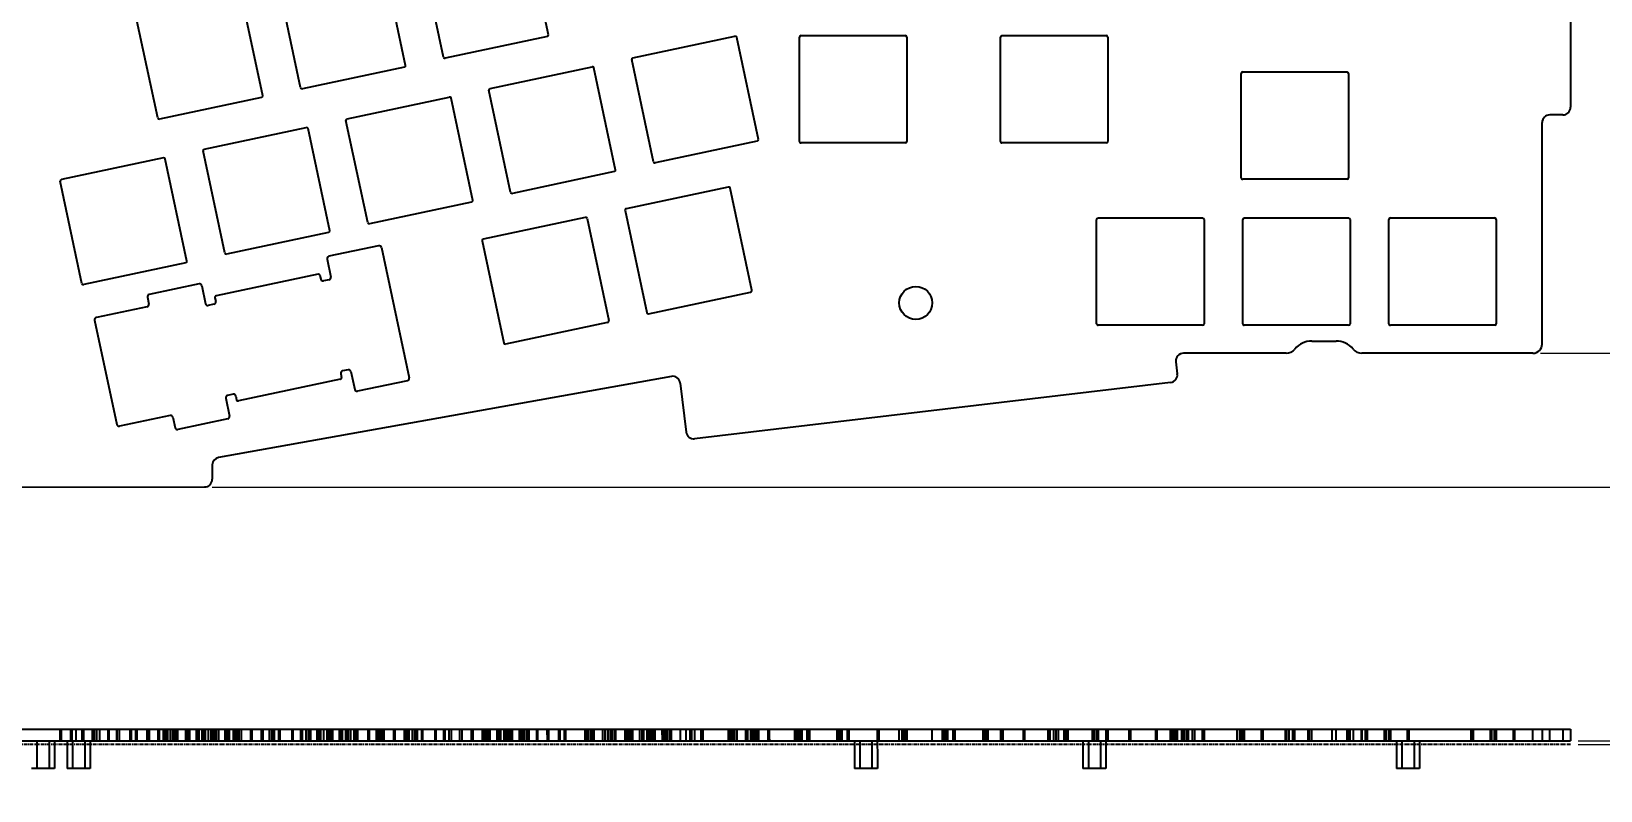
# Model space of a CAD drawing. Header units: inches. Extents: x -412 to 2236, y 581 to 1198.
# Drawn here: x 1820.9 to 2025.5, y 927.8 to 1026.8 of the extents above; entities that cross this region are included whole.
import ezdxf

# ---------------------------------------------------------------- set-up
doc = ezdxf.new("R2010")
doc.units = ezdxf.units.IN
doc.header["$LTSCALE"] = 1.21
doc.header["$MEASUREMENT"] = 0
doc.header["$PDMODE"] = 3
doc.header["$PDSIZE"] = 0.3125
doc.linetypes.add('CENTER', pattern=[0.6, 0.375, -0.075, 0.075, -0.075])
doc.layers.get('0').update_dxf_attribs({"linetype": 'CONTINUOUS'})
doc.layers.get('Defpoints').update_dxf_attribs({"linetype": 'CONTINUOUS'})
doc.styles.get("Standard").update_dxf_attribs({"font": 'txt', "width": 0.8})
doc.dimstyles.new('YanXiu', dxfattribs={"dimscale": 1.5, "dimtxt": 3, "dimasz": 2, "dimexe": 0.66, "dimexo": 0.66, "dimgap": 0.66, "dimtad": 0, "dimdsep": 46, "dimtxsty": 'Standard', "dimcen": 0, "dimclrd": 3, "dimclre": 6, "dimclrt": 3, "dimazin": 2, "dimtm": 1e-09, "dimtfac": 1, "dimtofl": 0, "dimtmove": 0, "dimatfit": 3, "dimfxl": 1, "dimlwd": 5, "dimlwe": 5, "dimarcsym": 0})

# ---------------------------------------------------------------- blocks, each defined once
blk = doc.blocks.new('*D12')
at = {"color": 3, "lineweight": 5}
for p, q in [((2066.9, 937.28), (2066.9, 940.28)), ((2066.9, 930.78), (2066.9, 927.78))]:
    blk.add_line(p, q, dxfattribs=at)
at = {"color": 6, "lineweight": 5}
for p, q in [((2022.6, 934.28), (2067.89, 934.28)), ((2022.6, 933.78), (2067.89, 933.78))]:
    blk.add_line(p, q, dxfattribs=at)
at = {"color": 3}
for points in [[(2066.4, 937.28), (2067.4, 937.28), (2066.9, 934.28)], [(2066.4, 930.78), (2067.4, 930.78), (2066.9, 933.78)]]:
    blk.add_solid(points, dxfattribs=at)
at = {"layer": 'Defpoints', "color": 0}
for p in [(2021.61, 934.28), (2021.61, 933.78), (2066.9, 934.28)]:
    blk.add_point(p, dxfattribs=at)
at = {"color": 3, "insert": (2066.9, 944.57), "char_height": 4.5, "attachment_point": 5, "rotation": 90}
blk.add_mtext('0.5', dxfattribs=at)
blk = doc.blocks.new('*D14')
at = {"color": 6, "lineweight": 5}
for p, q in [((1985.39, 1115.59), (2064.57, 1115.59)), ((1844.47, 967.38), (2064.57, 967.38))]:
    blk.add_line(p, q, dxfattribs=at)
at = {"color": 3, "lineweight": 5}
for p, q in [((2063.58, 1112.59), (2063.58, 1057.18)), ((2063.58, 970.38), (2063.58, 1025.8))]:
    blk.add_line(p, q, dxfattribs=at)
at = {"color": 3}
for points in [[(2063.08, 1112.59), (2064.08, 1112.59), (2063.58, 1115.59)], [(2063.08, 970.38), (2064.08, 970.38), (2063.58, 967.38)]]:
    blk.add_solid(points, dxfattribs=at)
at = {"layer": 'Defpoints', "color": 0}
for p in [(1984.4, 1115.59), (1843.48, 967.38), (2063.58, 967.38)]:
    blk.add_point(p, dxfattribs=at)
at = {"color": 3, "insert": (2063.58, 1041.49), "char_height": 4.5, "attachment_point": 5, "rotation": 90}
blk.add_mtext('148.21%%P0.15', dxfattribs=at)
blk = doc.blocks.new('*D15')
at = {"color": 6, "lineweight": 5}
for p, q in [((2017.69, 1111.89), (2042.74, 1111.89)), ((2017.7, 984.83), (2042.74, 984.83))]:
    blk.add_line(p, q, dxfattribs=at)
at = {"color": 3, "lineweight": 5}
for p, q in [((2041.75, 1108.89), (2041.75, 1057.45)), ((2041.75, 987.83), (2041.75, 1039.27))]:
    blk.add_line(p, q, dxfattribs=at)
at = {"color": 3}
for points in [[(2041.25, 1108.89), (2042.25, 1108.89), (2041.75, 1111.89)], [(2041.25, 987.83), (2042.25, 987.83), (2041.75, 984.83)]]:
    blk.add_solid(points, dxfattribs=at)
at = {"layer": 'Defpoints', "color": 0}
for p in [(2016.7, 1111.89), (2041.75, 1111.89), (2016.71, 984.83)]:
    blk.add_point(p, dxfattribs=at)
at = {"color": 3, "insert": (2041.75, 1048.36), "char_height": 4.5, "attachment_point": 5, "rotation": 90}
blk.add_mtext('127.06', dxfattribs=at)

msp = doc.modelspace()

# ---------------------------------------------------------------- linework, layer by layer
at = {"color": 7, "linetype": 'Continuous'}
for p, q in [((2021.603, 1078.911), (2021.607, 1016.911)), ((1888.339, 1026.346), (1885.504, 1039.672)), ((1869.707, 1022.381), (1866.871, 1035.706)), ((1874.641, 1023.455), (1871.805, 1036.78)), ((1851.074, 1018.416), (1848.238, 1031.741)), ((1856.008, 1019.49), (1853.173, 1032.815)), ((1837.376, 1015.524), (1834.54, 1028.849)), ((1888.183, 1026.133), (1874.878, 1023.301)), ((1899.343, 1023.345), (1912.647, 1026.176)), ((1915.72, 1012.697), (1912.885, 1026.022)), ((1921.062, 1012.47), (1921.061, 1026.07)), ((1921.261, 1026.27), (1934.861, 1026.271)), ((1935.061, 1026.071), (1935.062, 1012.471)), ((1947.262, 1012.471), (1947.261, 1026.071)), ((1947.461, 1026.271), (1961.061, 1026.272)), ((1961.261, 1026.072), (1961.262, 1012.472)), ((1869.55, 1022.167), (1856.246, 1019.336)), ((1880.71, 1019.379), (1894.015, 1022.211)), ((1897.088, 1008.732), (1894.252, 1022.057)), ((1902.022, 1009.806), (1899.186, 1023.131)), ((1978.662, 1007.723), (1978.662, 1021.323)), ((1978.862, 1021.523), (1992.462, 1021.524)), ((1992.662, 1021.324), (1992.662, 1007.724)), ((1883.389, 1005.84), (1880.554, 1019.165)), ((1850.917, 1018.202), (1837.613, 1015.37)), ((1862.077, 1015.414), (1875.382, 1018.245)), ((1878.455, 1004.766), (1875.619, 1018.091)), ((1864.757, 1001.875), (1861.921, 1015.2)), ((2020.607, 1015.911), (2018.907, 1015.911)), ((1843.445, 1011.448), (1856.749, 1014.28)), ((1859.822, 1000.801), (1856.986, 1014.126)), ((2017.909, 986.033), (2017.907, 1014.911)), ((1846.124, 997.91), (1843.288, 1011.235)), ((1915.564, 1012.483), (1902.259, 1009.652)), ((1934.862, 1012.271), (1921.262, 1012.27)), ((1961.062, 1012.272), (1947.462, 1012.271)), ((1838.116, 1010.314), (1824.815, 1007.484)), ((1841.19, 996.835), (1838.354, 1010.16)), ((1827.491, 993.944), (1824.655, 1007.269)), ((1896.931, 1008.518), (1883.627, 1005.686)), ((1992.462, 1007.524), (1978.862, 1007.523)), ((1911.765, 1006.512), (1898.462, 1003.681)), ((1914.833, 993.056), (1912.002, 1006.358)), ((1878.298, 1004.552), (1864.994, 1001.721)), ((1898.309, 1003.443), (1901.139, 990.141)), ((1893.132, 1002.546), (1879.83, 999.715)), ((1893.369, 1002.392), (1896.2, 989.09)), ((1959.814, 988.672), (1959.813, 1002.272)), ((1960.013, 1002.472), (1973.613, 1002.473)), ((1973.813, 1002.273), (1973.814, 988.673)), ((1978.864, 988.673), (1978.863, 1002.273)), ((1979.063, 1002.474), (1992.663, 1002.474)), ((1992.863, 1002.274), (1992.864, 988.674)), ((1997.914, 988.675), (1997.913, 1002.275)), ((1998.113, 1002.475), (2011.713, 1002.476)), ((2011.913, 1002.276), (2011.914, 988.676)), ((1859.666, 1000.587), (1846.361, 997.756)), ((1866.186, 998.856), (1859.682, 997.472)), ((1866.542, 998.625), (1870.164, 981.607)), ((1879.676, 999.478), (1882.507, 986.176)), ((1841.033, 996.622), (1827.729, 993.79)), ((1859.451, 997.116), (1859.951, 994.769)), ((1858.289, 995.131), (1844.987, 992.3)), ((1858.526, 994.977), (1858.63, 994.488)), ((1842.761, 993.871), (1836.257, 992.487)), ((1843.117, 993.64), (1843.616, 991.293)), ((1859.72, 994.413), (1858.986, 994.257)), ((1901.377, 989.987), (1914.679, 992.818)), ((1835.982, 990.895), (1829.38, 989.49)), ((1836.026, 992.131), (1836.213, 991.251)), ((1844.706, 991.218), (1843.972, 991.062)), ((1844.833, 992.063), (1844.937, 991.574)), ((1829.149, 989.134), (1832.042, 975.538)), ((1896.046, 988.853), (1882.744, 986.022)), ((1973.614, 988.473), (1960.014, 988.472)), ((1992.664, 988.474), (1979.064, 988.474)), ((2011.714, 988.476), (1998.114, 988.475)), ((1987.869, 986.421), (1991.039, 986.421)), ((1984.507, 984.831), (1971.137, 984.83)), ((2016.709, 984.833), (1994.401, 984.832)), ((1862.218, 982.676), (1861.484, 982.52)), ((1862.573, 982.445), (1863.073, 980.097)), ((1970.144, 983.712), (1970.33, 982.142)), ((1904.351, 981.812), (1845.306, 971.244)), ((1861.203, 981.438), (1847.901, 978.607)), ((1861.253, 982.164), (1861.357, 981.675)), ((1869.933, 981.251), (1863.429, 979.866)), ((1905.52, 980.945), (1906.277, 974.555)), ((1969.454, 981.031), (1907.388, 973.679)), ((1846.239, 978.969), (1846.739, 976.621)), ((1847.204, 979.481), (1846.47, 979.325)), ((1847.56, 979.25), (1847.664, 978.761)), ((1839, 976.712), (1832.398, 975.307)), ((1839.356, 976.481), (1839.648, 975.112)), ((1846.508, 976.265), (1840.004, 974.881)), ((1844.482, 970.259), (1844.482, 968.384)), ((1806.483, 967.382), (1843.483, 967.384)), ((1642.502, 935.777), (2021.607, 935.777)), ((1824.656, 934.277), (1824.656, 935.777)), ((1824.812, 934.277), (1824.815, 935.777)), ((1826.066, 934.277), (1826.066, 935.777)), ((1826.222, 934.277), (1826.225, 935.777)), ((1826.692, 935.777), (1826.692, 934.277)), ((1827.491, 935.777), (1827.491, 934.277)), ((1827.729, 934.277), (1827.729, 935.777)), ((1828.842, 935.777), (1828.842, 934.277)), ((1828.901, 935.777), (1828.901, 934.277)), ((1829.139, 934.277), (1829.139, 935.777)), ((1829.38, 935.777), (1829.38, 934.277)), ((1829.842, 934.277), (1829.842, 935.777)), ((1830.903, 934.277), (1830.903, 935.777)), ((1831.059, 934.277), (1831.063, 935.777)), ((1831.992, 935.777), (1831.992, 934.277)), ((1832.042, 935.777), (1832.042, 934.277)), ((1832.398, 934.277), (1832.398, 935.777)), ((1833.739, 935.777), (1833.739, 934.277)), ((1833.976, 934.277), (1833.976, 935.777)), ((1834.54, 934.277), (1834.54, 935.777)), ((1834.696, 934.277), (1834.7, 935.777)), ((1835.982, 934.277), (1835.982, 935.777)), ((1836.019, 935.777), (1836.019, 934.277)), ((1836.213, 935.777), (1836.213, 934.277)), ((1836.257, 935.777), (1836.257, 934.277)), ((1837.376, 935.777), (1837.376, 934.277)), ((1837.613, 934.277), (1837.613, 935.777)), ((1838.116, 934.277), (1838.116, 935.777)), ((1838.354, 935.777), (1838.354, 934.277)), ((1838.507, 934.277), (1838.507, 935.777)), ((1838.666, 935.777), (1838.666, 934.277)), ((1839, 935.777), (1839, 934.277)), ((1839.356, 934.277), (1839.356, 935.777)), ((1839.526, 934.277), (1839.526, 935.777)), ((1839.648, 935.777), (1839.648, 934.277)), ((1839.764, 935.777), (1839.764, 934.277)), ((1840.004, 934.277), (1840.004, 935.777)), ((1841.033, 934.277), (1841.03, 935.777)), ((1841.189, 934.277), (1841.189, 935.777)), ((1841.343, 935.777), (1841.343, 934.277)), ((1841.58, 934.277), (1841.58, 935.777)), ((1842.443, 934.277), (1842.44, 935.777)), ((1842.599, 934.277), (1842.599, 935.777)), ((1842.761, 934.277), (1842.761, 935.777)), ((1843.117, 935.777), (1843.117, 934.277)), ((1843.289, 934.277), (1843.289, 935.777)), ((1843.445, 934.277), (1843.448, 935.777)), ((1843.483, 934.277), (1843.483, 935.777)), ((1843.616, 934.277), (1843.616, 935.777)), ((1843.972, 935.777), (1843.972, 934.277)), ((1844.364, 934.277), (1844.364, 935.777)), ((1844.482, 934.277), (1844.482, 935.777)), ((1844.601, 935.777), (1844.601, 934.277)), ((1844.699, 934.277), (1844.699, 935.777)), ((1844.828, 935.777), (1844.828, 934.277)), ((1844.855, 934.277), (1844.858, 935.777)), ((1844.937, 935.777), (1844.937, 934.277)), ((1844.987, 935.777), (1844.987, 934.277)), ((1845.306, 935.777), (1845.306, 934.277)), ((1846.124, 935.777), (1846.124, 934.277)), ((1846.233, 934.277), (1846.233, 935.777)), ((1846.361, 934.277), (1846.361, 935.777)), ((1846.47, 934.277), (1846.47, 935.777)), ((1846.508, 935.777), (1846.508, 934.277)), ((1846.739, 934.277), (1846.739, 935.777)), ((1847.204, 935.777), (1847.204, 934.277)), ((1847.28, 934.277), (1847.277, 935.777)), ((1847.436, 934.277), (1847.436, 935.777)), ((1847.534, 935.777), (1847.534, 934.277)), ((1847.56, 934.277), (1847.56, 935.777)), ((1847.664, 935.777), (1847.664, 934.277)), ((1847.771, 934.277), (1847.771, 935.777)), ((1847.901, 934.277), (1847.901, 935.777)), ((1848.001, 934.277), (1848.001, 935.777)), ((1848.238, 935.777), (1848.238, 934.277)), ((1849.536, 934.277), (1849.536, 935.777)), ((1849.692, 934.277), (1849.695, 935.777)), ((1850.917, 934.277), (1850.914, 935.777)), ((1851.073, 934.277), (1851.073, 935.777)), ((1851.968, 934.277), (1851.968, 935.777)), ((1852.205, 935.777), (1852.205, 934.277)), ((1852.371, 935.777), (1852.371, 934.277)), ((1852.609, 934.277), (1852.609, 935.777)), ((1853.173, 934.277), (1853.173, 935.777)), ((1853.329, 934.277), (1853.332, 935.777)), ((1854.882, 935.777), (1854.882, 934.277)), ((1855.036, 934.277), (1855.036, 935.777)), ((1856.008, 935.777), (1856.008, 934.277)), ((1856.246, 934.277), (1856.246, 935.777)), ((1856.749, 934.277), (1856.749, 935.777)), ((1856.986, 935.777), (1856.986, 934.277)), ((1857.14, 934.277), (1857.14, 935.777)), ((1857.299, 935.777), (1857.299, 934.277)), ((1858.159, 934.277), (1858.159, 935.777)), ((1858.289, 934.277), (1858.289, 935.777)), ((1858.396, 935.777), (1858.396, 934.277)), ((1858.526, 935.777), (1858.526, 934.277)), ((1858.63, 934.277), (1858.63, 935.777)), ((1858.986, 935.777), (1858.986, 934.277)), ((1859.445, 935.777), (1859.445, 934.277)), ((1859.666, 934.277), (1859.663, 935.777)), ((1859.682, 935.777), (1859.682, 934.277)), ((1859.72, 934.277), (1859.72, 935.777)), ((1859.822, 934.277), (1859.822, 935.777)), ((1859.951, 935.777), (1859.951, 934.277)), ((1859.975, 935.777), (1859.975, 934.277)), ((1860.213, 934.277), (1860.213, 935.777)), ((1861.076, 934.277), (1861.073, 935.777)), ((1861.203, 935.777), (1861.203, 934.277)), ((1861.232, 934.277), (1861.232, 935.777)), ((1861.246, 935.777), (1861.246, 934.277)), ((1861.357, 934.277), (1861.357, 935.777)), ((1861.484, 934.277), (1861.484, 935.777)), ((1861.921, 934.277), (1861.921, 935.777)), ((1862.077, 934.277), (1862.081, 935.777)), ((1862.218, 935.777), (1862.218, 934.277)), ((1862.573, 934.277), (1862.573, 935.777)), ((1862.997, 934.277), (1862.997, 935.777)), ((1863.073, 935.777), (1863.073, 934.277)), ((1863.234, 935.777), (1863.234, 934.277)), ((1863.331, 934.277), (1863.331, 935.777)), ((1863.429, 934.277), (1863.429, 935.777)), ((1863.487, 934.277), (1863.491, 935.777)), ((1864.757, 935.777), (1864.757, 934.277)), ((1864.994, 934.277), (1864.994, 935.777)), ((1865.913, 934.277), (1865.91, 935.777)), ((1866.069, 934.277), (1866.069, 935.777)), ((1866.167, 935.777), (1866.167, 934.277)), ((1866.186, 934.277), (1866.186, 935.777)), ((1866.404, 934.277), (1866.404, 935.777)), ((1866.542, 935.777), (1866.542, 934.277)), ((1866.634, 934.277), (1866.634, 935.777)), ((1866.871, 935.777), (1866.871, 934.277)), ((1868.169, 934.277), (1868.169, 935.777)), ((1868.325, 934.277), (1868.328, 935.777)), ((1869.55, 934.277), (1869.547, 935.777)), ((1869.706, 934.277), (1869.706, 935.777)), ((1869.933, 935.777), (1869.933, 934.277)), ((1870.164, 934.277), (1870.164, 935.777)), ((1870.601, 934.277), (1870.601, 935.777)), ((1870.838, 935.777), (1870.838, 934.277)), ((1871.004, 935.777), (1871.004, 934.277)), ((1871.241, 934.277), (1871.241, 935.777)), ((1871.806, 934.277), (1871.806, 935.777)), ((1871.962, 934.277), (1871.965, 935.777)), ((1873.515, 935.777), (1873.515, 934.277)), ((1873.669, 934.277), (1873.669, 935.777)), ((1874.641, 935.777), (1874.641, 934.277)), ((1874.878, 934.277), (1874.878, 935.777)), ((1875.382, 934.277), (1875.382, 935.777)), ((1875.619, 935.777), (1875.619, 934.277)), ((1876.792, 934.277), (1876.792, 935.777)), ((1877.029, 935.777), (1877.029, 934.277)), ((1878.298, 934.277), (1878.295, 935.777)), ((1878.454, 934.277), (1878.454, 935.777)), ((1879.671, 935.777), (1879.671, 934.277)), ((1879.708, 934.277), (1879.705, 935.777)), ((1879.83, 935.777), (1879.83, 934.277)), ((1879.864, 934.277), (1879.864, 935.777)), ((1880.101, 934.277), (1880.101, 935.777)), ((1880.259, 935.777), (1880.259, 934.277)), ((1880.554, 934.277), (1880.554, 935.777)), ((1880.71, 934.277), (1880.713, 935.777)), ((1881.629, 934.277), (1881.629, 935.777)), ((1881.867, 935.777), (1881.867, 934.277)), ((1881.964, 934.277), (1881.964, 935.777)), ((1882.12, 934.277), (1882.123, 935.777)), ((1882.507, 935.777), (1882.507, 934.277)), ((1882.744, 934.277), (1882.744, 935.777)), ((1882.936, 935.777), (1882.936, 934.277)), ((1883.174, 934.277), (1883.174, 935.777)), ((1883.389, 935.777), (1883.389, 934.277)), ((1883.627, 934.277), (1883.627, 935.777)), ((1884.546, 934.277), (1884.543, 935.777)), ((1884.702, 934.277), (1884.702, 935.777)), ((1884.759, 935.777), (1884.759, 934.277)), ((1884.799, 935.777), (1884.799, 934.277)), ((1885.037, 934.277), (1885.037, 935.777)), ((1885.266, 934.277), (1885.266, 935.777)), ((1885.504, 935.777), (1885.504, 934.277)), ((1885.759, 935.777), (1885.759, 934.277)), ((1886.802, 934.277), (1886.802, 935.777)), ((1886.958, 934.277), (1886.961, 935.777)), ((1888.183, 934.277), (1888.18, 935.777)), ((1888.339, 934.277), (1888.339, 935.777)), ((1889.637, 935.777), (1889.637, 934.277)), ((1889.874, 934.277), (1889.874, 935.777)), ((1890.439, 934.277), (1890.439, 935.777)), ((1890.595, 934.277), (1890.598, 935.777)), ((1893.132, 934.277), (1893.132, 935.777)), ((1893.274, 935.777), (1893.274, 934.277)), ((1893.369, 935.777), (1893.369, 934.277)), ((1893.511, 934.277), (1893.511, 935.777)), ((1893.561, 934.277), (1893.561, 935.777)), ((1893.799, 935.777), (1893.799, 934.277)), ((1894.015, 934.277), (1894.015, 935.777)), ((1894.252, 935.777), (1894.252, 934.277)), ((1895.425, 934.277), (1895.425, 935.777)), ((1895.662, 935.777), (1895.662, 934.277)), ((1896.046, 935.777), (1896.046, 934.277)), ((1896.2, 934.277), (1896.2, 935.777)), ((1896.476, 935.777), (1896.476, 934.277)), ((1896.63, 934.277), (1896.63, 935.777)), ((1896.931, 934.277), (1896.928, 935.777)), ((1897.087, 934.277), (1897.087, 935.777)), ((1898.304, 935.777), (1898.304, 934.277)), ((1898.341, 934.277), (1898.338, 935.777)), ((1898.462, 935.777), (1898.462, 934.277)), ((1898.497, 934.277), (1898.497, 935.777)), ((1898.734, 934.277), (1898.734, 935.777)), ((1898.892, 935.777), (1898.892, 934.277)), ((1899.187, 934.277), (1899.187, 935.777)), ((1899.343, 934.277), (1899.346, 935.777)), ((1900.262, 934.277), (1900.262, 935.777)), ((1900.499, 935.777), (1900.499, 934.277)), ((1900.597, 934.277), (1900.597, 935.777)), ((1900.753, 934.277), (1900.756, 935.777)), ((1901.139, 935.777), (1901.139, 934.277)), ((1901.377, 935.777), (1901.377, 934.277)), ((1901.569, 935.777), (1901.569, 934.277)), ((1901.806, 934.277), (1901.806, 935.777)), ((1902.022, 935.777), (1902.022, 934.277)), ((1902.259, 934.277), (1902.259, 935.777)), ((1903.179, 934.277), (1903.175, 935.777)), ((1903.335, 934.277), (1903.335, 935.777)), ((1903.432, 935.777), (1903.432, 934.277)), ((1903.669, 934.277), (1903.669, 935.777)), ((1903.899, 934.277), (1903.899, 935.777)), ((1904.136, 935.777), (1904.136, 934.277)), ((1904.351, 934.277), (1904.351, 935.777)), ((1905.52, 935.777), (1905.52, 934.277)), ((1906.277, 934.277), (1906.277, 935.777)), ((1906.816, 934.277), (1906.812, 935.777)), ((1906.972, 934.277), (1906.972, 935.777)), ((1907.388, 935.777), (1907.388, 934.277)), ((1908.257, 934.277), (1908.257, 935.777)), ((1908.457, 935.777), (1908.457, 934.277)), ((1911.765, 935.777), (1911.765, 934.277)), ((1912.002, 935.777), (1912.002, 934.277)), ((1912.16, 934.277), (1912.16, 935.777)), ((1912.194, 934.277), (1912.194, 935.777)), ((1912.36, 935.777), (1912.36, 934.277)), ((1912.431, 935.777), (1912.431, 934.277)), ((1912.647, 934.277), (1912.647, 935.777)), ((1912.885, 935.777), (1912.885, 934.277)), ((1914.057, 934.277), (1914.057, 935.777)), ((1914.295, 935.777), (1914.295, 934.277)), ((1914.679, 935.777), (1914.679, 934.277)), ((1914.833, 935.777), (1914.833, 934.277)), ((1915.108, 935.777), (1915.108, 934.277)), ((1915.262, 934.277), (1915.262, 935.777)), ((1915.564, 934.277), (1915.561, 935.777)), ((1915.72, 934.277), (1915.72, 935.777)), ((1916.974, 934.277), (1916.971, 935.777)), ((1917.13, 934.277), (1917.13, 935.777)), ((1920.401, 935.777), (1920.401, 934.277)), ((1920.657, 934.277), (1920.657, 935.777)), ((1920.857, 935.777), (1920.857, 934.277)), ((1921.061, 934.277), (1921.061, 935.777)), ((1921.261, 935.777), (1921.261, 934.277)), ((1921.401, 934.277), (1921.401, 935.777)), ((1922.057, 934.277), (1922.057, 935.777)), ((1922.257, 935.777), (1922.257, 934.277)), ((1922.4, 934.277), (1922.4, 935.777)), ((1925.96, 934.277), (1925.96, 935.777)), ((1926.16, 935.777), (1926.16, 934.277)), ((1926.423, 934.277), (1926.423, 935.777)), ((1926.623, 934.277), (1926.623, 935.777)), ((1927.307, 934.277), (1927.307, 935.777)), ((1927.507, 935.777), (1927.507, 934.277)), ((1931.21, 935.777), (1931.215, 930.677)), ((1931.41, 935.777), (1931.41, 934.277)), ((1934.079, 934.277), (1934.079, 935.777)), ((1934.457, 934.277), (1934.457, 935.777)), ((1934.657, 935.777), (1934.657, 934.277)), ((1934.861, 934.277), (1934.861, 935.777)), ((1935.061, 935.777), (1935.061, 934.277)), ((1938.379, 934.277), (1938.379, 935.777)), ((1939.707, 934.277), (1939.707, 935.777)), ((1939.907, 935.777), (1939.907, 934.277)), ((1940.223, 934.277), (1940.223, 935.777)), ((1940.423, 934.277), (1940.423, 935.777)), ((1941.107, 934.277), (1941.107, 935.777)), ((1941.307, 935.777), (1941.307, 934.277)), ((1945.01, 934.277), (1945.01, 935.777)), ((1945.21, 935.777), (1945.21, 934.277)), ((1945.473, 934.277), (1945.473, 935.777)), ((1945.673, 934.277), (1945.673, 935.777)), ((1947.257, 935.777), (1947.257, 934.277)), ((1947.461, 935.777), (1947.461, 934.277)), ((1947.557, 935.777), (1947.557, 934.277)), ((1950.263, 934.277), (1950.263, 935.777)), ((1950.463, 934.277), (1950.463, 935.777)), ((1953.507, 934.277), (1953.507, 935.777)), ((1953.707, 935.777), (1953.707, 934.277)), ((1954.207, 934.277), (1954.207, 935.777)), ((1954.507, 935.777), (1954.507, 934.277)), ((1954.807, 935.777), (1954.807, 934.277)), ((1955.557, 934.277), (1955.557, 935.777)), ((1955.857, 934.277), (1955.857, 935.777)), ((1956.057, 935.777), (1956.057, 934.277)), ((1959.273, 934.277), (1959.273, 935.777)), ((1959.473, 934.277), (1959.473, 935.777)), ((1959.813, 934.277), (1959.813, 935.777)), ((1960.013, 935.777), (1960.013, 934.277)), ((1961.061, 934.277), (1961.061, 935.777)), ((1961.261, 935.777), (1961.261, 934.277)), ((1964.063, 934.277), (1964.063, 935.777)), ((1964.263, 934.277), (1964.263, 935.777)), ((1967.47, 935.777), (1967.47, 934.277)), ((1967.67, 935.777), (1967.67, 934.277)), ((1969.454, 934.277), (1969.454, 935.777)), ((1969.573, 934.277), (1969.573, 935.777)), ((1969.657, 934.277), (1969.657, 935.777)), ((1969.773, 934.277), (1969.773, 935.777)), ((1969.857, 935.777), (1969.857, 934.277)), ((1970.137, 934.277), (1970.137, 935.777)), ((1970.157, 935.777), (1970.157, 934.277)), ((1970.33, 935.777), (1970.33, 934.277)), ((1970.907, 934.277), (1970.907, 935.777)), ((1971.137, 935.777), (1971.137, 934.277)), ((1971.207, 935.777), (1971.207, 934.277)), ((1971.507, 935.777), (1971.507, 934.277)), ((1971.573, 934.277), (1971.573, 935.777)), ((1971.773, 934.277), (1971.773, 935.777)), ((1972.273, 935.777), (1972.273, 934.277)), ((1972.573, 935.777), (1972.573, 934.277)), ((1973.613, 934.277), (1973.613, 935.777)), ((1973.813, 935.777), (1973.813, 934.277)), ((1978.157, 934.277), (1978.157, 935.777)), ((1978.457, 935.777), (1978.457, 934.277)), ((1978.662, 934.277), (1978.662, 935.777)), ((1978.862, 935.777), (1978.862, 934.277)), ((1979.063, 935.777), (1979.063, 934.277)), ((1981.269, 935.777), (1981.269, 934.277)), ((1981.469, 935.777), (1981.469, 934.277)), ((1984.4, 935.777), (1984.4, 934.277)), ((1984.507, 934.277), (1984.507, 935.777)), ((1984.573, 935.777), (1984.573, 934.277)), ((1984.873, 935.777), (1984.873, 934.277)), ((1985.373, 934.277), (1985.373, 935.777)), ((1985.401, 935.777), (1985.401, 934.277)), ((1985.573, 934.277), (1985.573, 935.777)), ((1985.666, 934.277), (1985.666, 935.777)), ((1987.373, 934.277), (1987.373, 935.777)), ((1987.401, 934.277), (1987.401, 935.777)), ((1987.573, 934.277), (1987.573, 935.777)), ((1987.869, 934.277), (1987.869, 935.777)), ((1990.509, 934.277), (1990.509, 935.777)), ((1991.039, 934.277), (1991.039, 935.777)), ((1992.462, 934.277), (1992.462, 935.777)), ((1992.662, 935.777), (1992.662, 934.277)), ((1992.85, 934.277), (1992.85, 935.777)), ((1992.864, 934.277), (1992.864, 935.777)), ((1993.241, 935.777), (1993.241, 934.277)), ((1994.344, 934.277), (1994.344, 935.777)), ((1994.401, 935.777), (1994.401, 934.277)), ((1994.809, 935.777), (1994.809, 934.277)), ((1994.909, 935.777), (1994.909, 934.277)), ((1995.009, 935.777), (1995.009, 934.277)), ((1995.109, 935.777), (1995.109, 934.277)), ((1997.314, 935.777), (1997.314, 934.277)), ((1997.514, 935.777), (1997.514, 934.277)), ((1997.913, 934.277), (1997.913, 935.777)), ((1998.113, 935.777), (1998.113, 934.277)), ((2000.313, 935.777), (2000.313, 934.277)), ((2000.513, 935.777), (2000.513, 934.277)), ((2008.608, 935.777), (2008.608, 934.277)), ((2008.708, 935.777), (2008.708, 934.277)), ((2008.808, 935.777), (2008.808, 934.277)), ((2008.908, 935.777), (2008.908, 934.277)), ((2011.113, 935.777), (2011.113, 934.277)), ((2011.313, 935.777), (2011.313, 934.277)), ((2011.713, 934.277), (2011.713, 935.777)), ((2011.913, 935.777), (2011.913, 934.277)), ((2014.114, 935.777), (2014.114, 934.277)), ((2014.314, 935.777), (2014.314, 934.277)), ((2016.701, 934.277), (2016.701, 935.777)), ((2017.901, 935.777), (2017.901, 934.277)), ((2018.903, 934.277), (2018.903, 935.777)), ((2020.603, 935.777), (2020.603, 934.277)), ((2021.603, 935.777), (2021.603, 934.277)), ((1642.498, 934.277), (2021.603, 934.277)), ((1821.6, 934.277), (1821.6, 930.677)), ((1823.2, 934.277), (1823.2, 930.677)), ((1823.9, 934.277), (1823.9, 930.677)), ((1825.562, 934.277), (1825.562, 930.677)), ((1826.262, 934.277), (1826.262, 930.677)), ((1827.862, 934.277), (1827.862, 930.677)), ((1828.562, 934.277), (1828.562, 930.677)), ((1928.215, 934.277), (1928.215, 930.677)), ((1928.915, 934.277), (1928.915, 930.677)), ((1930.515, 934.277), (1930.515, 930.677)), ((1958.031, 934.277), (1958.031, 930.677)), ((1958.731, 934.277), (1958.731, 930.677)), ((1960.331, 934.277), (1960.331, 930.677)), ((1961.031, 934.277), (1961.031, 930.677)), ((1998.908, 934.277), (1998.908, 930.677)), ((1999.608, 934.277), (1999.608, 930.677)), ((2001.208, 934.277), (2001.208, 930.677)), ((2001.908, 934.277), (2001.908, 930.677)), ((1823.9, 930.677), (1820.9, 930.677)), ((1828.562, 930.677), (1825.562, 930.677)), ((1931.215, 930.677), (1928.215, 930.677)), ((1961.031, 930.677), (1958.031, 930.677)), ((2001.908, 930.677), (1998.908, 930.677))]:
    msp.add_line(p, q, dxfattribs=at)
at = {"color": 1, "linetype": 'CENTER'}
msp.add_line((2021.607, 933.777), (1642.445, 933.777), dxfattribs=at)
at = {"color": 7, "linetype": 'Continuous'}
msp.add_circle((1936.229, 991.391), 2.15, dxfattribs=at)
for centre, radius, start, end in [((1888.139, 1026.328), 0.2, 282.70476, 12.01443), ((1912.689, 1025.98), 0.2, 12.01444, 102.01444), ((1921.261, 1026.07), 0.2, 90.00384, 180.00384), ((1934.861, 1026.071), 0.2, 0.00384, 90.00384), ((1947.461, 1026.071), 0.2, 90.00384, 180.00384), ((1961.061, 1026.072), 0.2, 0.00384, 90.00384), ((1874.837, 1023.497), 0.2, 192.01444, 282.01444), ((1899.387, 1023.15), 0.2, 102.70462, 192.01444), ((1869.506, 1022.362), 0.2, 282.70476, 12.01444), ((1894.056, 1022.015), 0.2, 12.01444, 102.01444), ((1978.862, 1021.323), 0.2, 90.00384, 180.00384), ((1992.462, 1021.324), 0.2, 0.00384, 90.00384), ((1856.204, 1019.531), 0.2, 192.01444, 282.01444), ((1880.754, 1019.184), 0.2, 102.70462, 192.01444), ((1850.873, 1018.397), 0.2, 282.70476, 12.01443), ((1875.424, 1018.05), 0.2, 12.01444, 102.01444), ((1837.571, 1015.566), 0.2, 192.01444, 282.01444), ((1862.121, 1015.219), 0.2, 102.70462, 192.01444), ((2018.907, 1014.911), 1, 90.00384, 180.00384), ((2020.607, 1016.911), 1, 270.00384, 0.00384), ((1856.791, 1014.084), 0.2, 12.01444, 102.01444), ((1843.489, 1011.253), 0.2, 102.70462, 192.01444), ((1915.52, 1012.678), 0.2, 282.70476, 12.01444), ((1921.262, 1012.47), 0.2, 180.00384, 270.00384), ((1934.862, 1012.471), 0.2, 270.00384, 0.00384), ((1947.462, 1012.471), 0.2, 180.00384, 270.00384), ((1961.062, 1012.472), 0.2, 270.00384, 0.00384), ((1838.158, 1010.119), 0.2, 12.01444, 102.01444), ((1902.218, 1009.847), 0.2, 192.01444, 282.01444), ((1824.856, 1007.288), 0.2, 102.70462, 192.01443), ((1896.887, 1008.713), 0.2, 282.70476, 12.01443), ((1978.862, 1007.723), 0.2, 180.00384, 270.00384), ((1992.462, 1007.724), 0.2, 270.00384, 0.00384), ((1878.254, 1004.748), 0.2, 282.70476, 12.01443), ((1883.585, 1005.882), 0.2, 192.01444, 282.01444), ((1911.806, 1006.316), 0.2, 12.01444, 102.01444), ((1898.504, 1003.485), 0.2, 102.01444, 192.01444), ((1859.622, 1000.782), 0.2, 282.70476, 12.01443), ((1864.952, 1001.917), 0.2, 192.01444, 282.01444), ((1893.174, 1002.351), 0.2, 12.01444, 102.01444), ((1960.013, 1002.272), 0.2, 90.00384, 180.00384), ((1973.613, 1002.273), 0.2, 0.00384, 90.00384), ((1979.063, 1002.274), 0.2, 90.00384, 180.00384), ((1992.663, 1002.274), 0.2, 0.00384, 90.00384), ((1998.113, 1002.275), 0.2, 90.00384, 180.00384), ((2011.713, 1002.276), 0.2, 0.00384, 90.00384), ((1866.249, 998.563), 0.3, 12.01444, 102.01444), ((1879.871, 999.52), 0.2, 102.01444, 192.01444), ((1840.989, 996.817), 0.2, 282.70476, 12.01443), ((1846.32, 997.951), 0.2, 192.01444, 282.01444), ((1859.745, 997.179), 0.3, 102.01444, 192.01444), ((1858.331, 994.935), 0.2, 12.01444, 102.01444), ((1859.657, 994.706), 0.3, 282.01444, 12.01444), ((1827.687, 993.986), 0.2, 192.01444, 282.01444), ((1836.319, 992.193), 0.3, 102.01444, 192.01444), ((1842.823, 993.578), 0.3, 12.01444, 102.01444), ((1858.924, 994.55), 0.3, 192.01444, 282.01444), ((1914.637, 993.014), 0.2, 282.01444, 12.01444), ((1835.92, 991.188), 0.3, 282.01444, 12.01444), ((1843.91, 991.355), 0.3, 192.01444, 282.01444), ((1844.643, 991.511), 0.3, 282.01444, 12.01444), ((1845.028, 992.104), 0.2, 102.01444, 192.01444), ((1829.442, 989.196), 0.3, 102.01444, 192.01444), ((1896.004, 989.048), 0.2, 282.01444, 12.01444), ((1901.335, 990.183), 0.2, 192.01444, 282.01444), ((1960.014, 988.672), 0.2, 180.00384, 270.00384), ((1973.614, 988.673), 0.2, 270.00384, 0.00384), ((1979.064, 988.674), 0.2, 180.00384, 270.00384), ((1992.664, 988.674), 0.2, 270.00384, 0.00384), ((1998.114, 988.675), 0.2, 180.00384, 270.00384), ((2011.714, 988.676), 0.2, 270.00384, 0.00384), ((1987.869, 983.571), 2.85, 90, 140.6137), ((1991.039, 983.571), 2.85, 39.39762, 90), ((1882.702, 986.218), 0.2, 192.01444, 282.01443), ((1971.137, 983.83), 1, 90.00384, 186.75524), ((1984.507, 986.331), 1.5, 270.00384, 320.6137), ((1994.401, 986.332), 1.5, 219.39762, 270.00384), ((2016.709, 986.033), 1.2, 270.00384, 0.00384), ((1861.546, 982.226), 0.3, 102.01444, 192.01444), ((1862.28, 982.382), 0.3, 12.01444, 102.01444), ((1861.161, 981.633), 0.2, 282.01444, 12.01444), ((1869.871, 981.544), 0.3, 282.01444, 12.01444), ((1904.527, 980.827), 1, 6.75524, 100.14729), ((1969.337, 982.024), 1, 276.75524, 6.75524), ((1846.533, 979.031), 0.3, 102.01444, 192.01444), ((1847.266, 979.187), 0.3, 12.01444, 102.01444), ((1847.859, 978.802), 0.2, 192.01444, 282.01444), ((1863.366, 980.16), 0.3, 192.01444, 282.01444), ((1839.063, 976.419), 0.3, 12.01444, 102.01444), ((1846.445, 976.559), 0.3, 282.01444, 12.01444), ((1832.336, 975.601), 0.3, 192.01444, 282.01444), ((1839.941, 975.175), 0.3, 192.01444, 282.01444), ((1907.27, 974.672), 1, 186.75524, 276.75524), ((1845.482, 970.259), 1, 100.14729, 180.00384), ((1843.482, 968.384), 1, 270.00384, 0.00384)]:
    msp.add_arc(centre, radius, start, end, dxfattribs=at)
for points in [[(1824.66, 935.777), (1824.66, 935.608), (1824.656, 935.271), (1824.659, 934.771), (1824.655, 934.441), (1824.655, 934.277)], [(1826.07, 935.777), (1826.07, 935.608), (1826.066, 935.271), (1826.069, 934.771), (1826.065, 934.441), (1826.065, 934.277)], [(1830.908, 935.777), (1830.908, 935.608), (1830.904, 935.271), (1830.907, 934.771), (1830.903, 934.441), (1830.903, 934.277)], [(1834.545, 935.777), (1834.545, 935.608), (1834.541, 935.271), (1834.544, 934.771), (1834.54, 934.441), (1834.54, 934.277)], [(1841.185, 935.777), (1841.185, 935.608), (1841.189, 935.271), (1841.186, 934.771), (1841.19, 934.441), (1841.19, 934.277)], [(1842.595, 935.777), (1842.595, 935.608), (1842.599, 935.271), (1842.596, 934.771), (1842.6, 934.441), (1842.6, 934.277)], [(1843.293, 935.777), (1843.293, 935.608), (1843.289, 935.271), (1843.292, 934.771), (1843.288, 934.441), (1843.288, 934.277)], [(1844.703, 935.777), (1844.703, 935.608), (1844.699, 935.271), (1844.702, 934.771), (1844.698, 934.441), (1844.698, 934.277)], [(1847.432, 935.777), (1847.432, 935.608), (1847.436, 935.271), (1847.433, 934.771), (1847.437, 934.441), (1847.437, 934.277)], [(1849.541, 935.777), (1849.541, 935.608), (1849.536, 935.271), (1849.539, 934.771), (1849.536, 934.441), (1849.536, 934.277)], [(1851.069, 935.777), (1851.069, 935.608), (1851.073, 935.271), (1851.07, 934.771), (1851.074, 934.441), (1851.074, 934.277)], [(1853.177, 935.777), (1853.177, 935.608), (1853.173, 935.271), (1853.176, 934.771), (1853.173, 934.441), (1853.173, 934.277)], [(1859.817, 935.777), (1859.817, 935.608), (1859.821, 935.271), (1859.818, 934.771), (1859.822, 934.441), (1859.822, 934.277)], [(1861.227, 935.777), (1861.227, 935.608), (1861.231, 935.271), (1861.228, 934.771), (1861.232, 934.441), (1861.232, 934.277)], [(1861.926, 935.777), (1861.926, 935.608), (1861.922, 935.271), (1861.925, 934.771), (1861.921, 934.441), (1861.921, 934.277)], [(1863.336, 935.777), (1863.336, 935.608), (1863.332, 935.271), (1863.335, 934.771), (1863.331, 934.441), (1863.331, 934.277)], [(1866.065, 935.777), (1866.065, 935.608), (1866.069, 935.271), (1866.066, 934.771), (1866.07, 934.441), (1866.07, 934.277)], [(1868.173, 935.777), (1868.173, 935.608), (1868.169, 935.271), (1868.172, 934.771), (1868.168, 934.441), (1868.168, 934.277)], [(1869.702, 935.777), (1869.702, 935.608), (1869.706, 935.271), (1869.703, 934.771), (1869.707, 934.441), (1869.707, 934.277)], [(1871.81, 935.777), (1871.81, 935.608), (1871.806, 935.271), (1871.809, 934.771), (1871.805, 934.441), (1871.805, 934.277)], [(1878.45, 935.777), (1878.45, 935.608), (1878.454, 935.271), (1878.451, 934.771), (1878.455, 934.441), (1878.455, 934.277)], [(1879.86, 935.777), (1879.86, 935.608), (1879.864, 935.271), (1879.861, 934.771), (1879.865, 934.441), (1879.865, 934.277)], [(1880.559, 935.777), (1880.559, 935.608), (1880.554, 935.271), (1880.557, 934.771), (1880.554, 934.441), (1880.554, 934.277)], [(1881.968, 935.777), (1881.968, 935.608), (1881.964, 935.271), (1881.967, 934.771), (1881.964, 934.441), (1881.964, 934.277)], [(1884.698, 935.777), (1884.698, 935.608), (1884.702, 935.271), (1884.699, 934.771), (1884.702, 934.441), (1884.702, 934.277)], [(1886.806, 935.777), (1886.806, 935.608), (1886.802, 935.271), (1886.805, 934.771), (1886.801, 934.441), (1886.801, 934.277)], [(1888.334, 935.777), (1888.334, 935.608), (1888.339, 935.271), (1888.336, 934.771), (1888.339, 934.441), (1888.339, 934.277)], [(1890.443, 935.777), (1890.443, 935.608), (1890.439, 935.271), (1890.442, 934.771), (1890.438, 934.441), (1890.438, 934.277)], [(1897.083, 935.777), (1897.083, 935.608), (1897.087, 935.271), (1897.084, 934.771), (1897.088, 934.441), (1897.088, 934.277)], [(1898.493, 935.777), (1898.493, 935.608), (1898.497, 935.271), (1898.494, 934.771), (1898.498, 934.441), (1898.498, 934.277)], [(1899.191, 935.777), (1899.191, 935.608), (1899.187, 935.271), (1899.19, 934.771), (1899.186, 934.441), (1899.186, 934.277)], [(1900.601, 935.777), (1900.601, 935.608), (1900.597, 935.271), (1900.6, 934.771), (1900.596, 934.441), (1900.596, 934.277)], [(1903.33, 935.777), (1903.33, 935.608), (1903.334, 935.271), (1903.331, 934.771), (1903.335, 934.441), (1903.335, 934.277)], [(1906.967, 935.777), (1906.967, 935.608), (1906.971, 935.271), (1906.968, 934.771), (1906.972, 934.441), (1906.972, 934.277)], [(1915.715, 935.777), (1915.715, 935.608), (1915.72, 935.271), (1915.717, 934.771), (1915.72, 934.441), (1915.72, 934.277)], [(1917.125, 935.777), (1917.125, 935.608), (1917.13, 935.271), (1917.127, 934.771), (1917.13, 934.441), (1917.13, 934.277)]]:
    msp.add_open_spline(points, degree=3, knots=[0, 0, 0, 0, 0.3391701, 0.6724981, 1, 1, 1, 1], dxfattribs=at)

# ---------------------------------------------------------------- dimensions: what is measured, and where the dimension line sits
dim = msp.add_linear_dim(base=(2063.585, 967.384), p1=(1984.4, 1115.594), p2=(1843.483, 967.384), angle=90, text='<>%%P0.15', dimstyle='YanXiu')
dim.commit()
dim.dimension.update_dxf_attribs({"geometry": '*D14', "text_midpoint": (2063.585, 1041.489)})
dim = msp.add_linear_dim(base=(2041.754, 1111.892), p1=(2016.709, 984.833), p2=(2016.701, 1111.892), angle=90, dimstyle='YanXiu')
dim.commit()
dim.dimension.update_dxf_attribs({"geometry": '*D15', "text_midpoint": (2041.754, 1048.363)})
dim = msp.add_linear_dim(base=(2066.903, 934.277), p1=(2021.607, 933.777), p2=(2021.607, 934.277), angle=90, dimstyle='YanXiu')
dim.commit()
dim.dimension.update_dxf_attribs({"geometry": '*D12', "text_midpoint": (2066.903, 944.567), "dimtype": 160})

doc.saveas('drawing.dxf')
